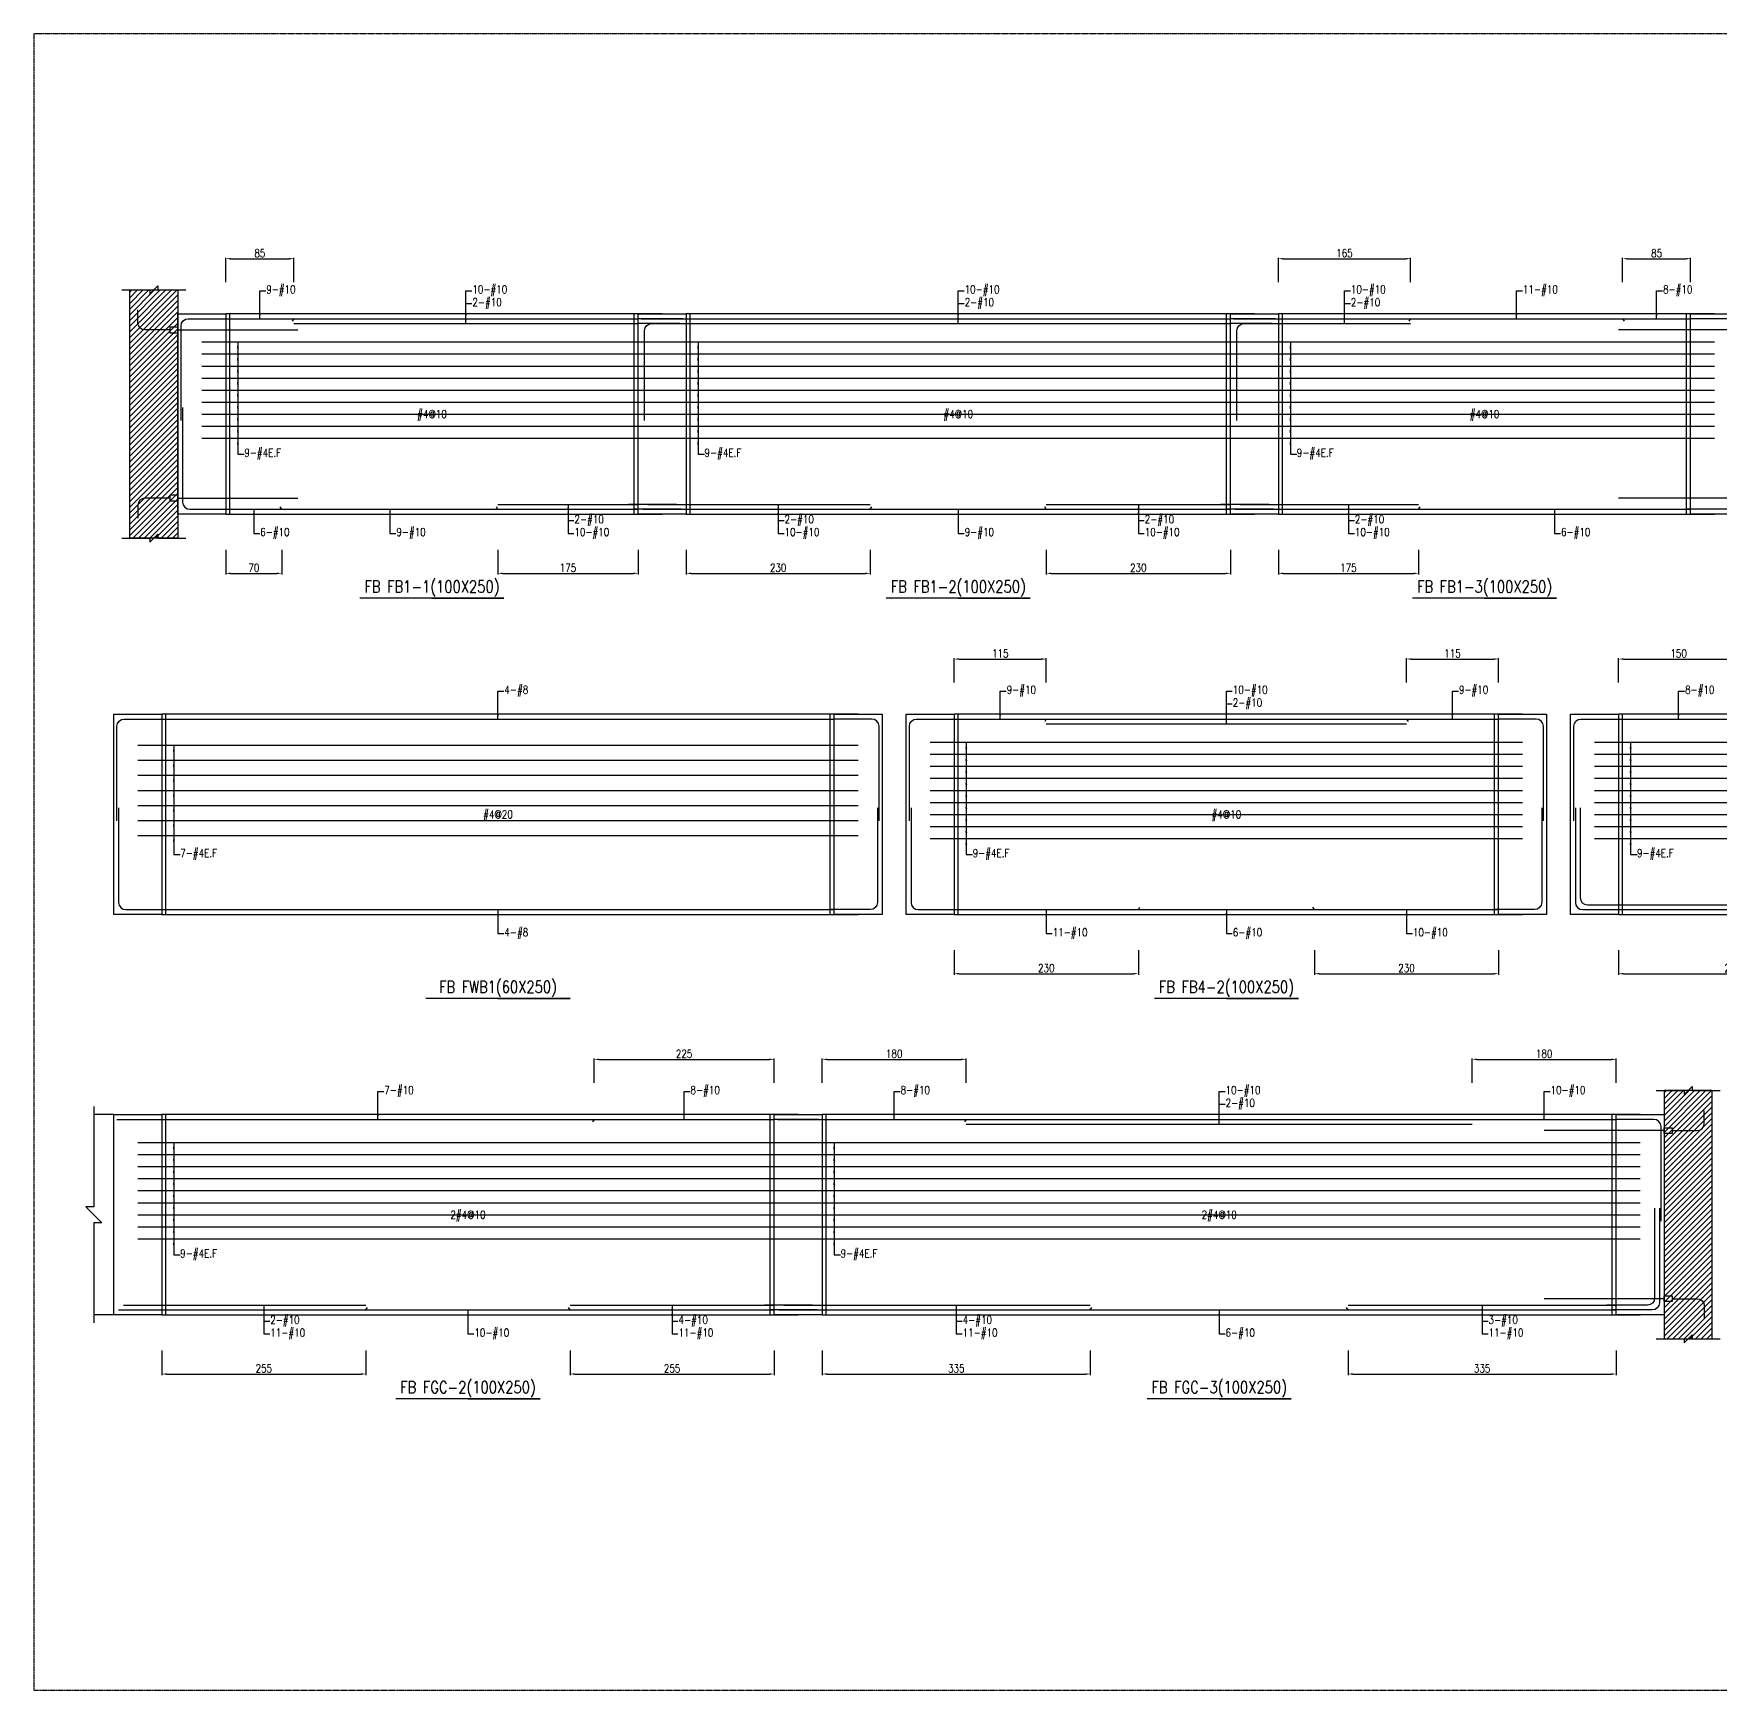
# Model space of a CAD drawing. Header units: millimetres. Extents: x 0 to 84580, y -12276 to 4373.
# Drawn here: x 0 to 2107, y 0 to 2069 of the extents above; entities that cross this region are included whole.
import ezdxf
from ezdxf.enums import TextEntityAlignment as Align

# ---------------------------------------------------------------- set-up
doc = ezdxf.new("R2010")
doc.units = ezdxf.units.MM
doc.header["$MEASUREMENT"] = 0
doc.linetypes.add('CENTER', pattern=[2, 1.25, -0.25, 0.25, -0.25])
for name, color, linetype in [('S-DIM', 2, 'Continuous'), ('S-GRID', 1, 'CENTER'), ('S-LEADER', 2, 'Continuous'), ('S-RC', 130, 'Continuous'), ('S-REINF', 6, 'Continuous'), ('S-TEXT', 2, 'Continuous'), ('連續壁', 2, 'Continuous')]:
    doc.layers.add(name, color=color, linetype=linetype)
doc.styles.add('CS4', font='romans.shx', dxfattribs={"width": 0.8, "bigfont": 'lsp.shx'})
doc.styles.get("Standard").update_dxf_attribs({"font": 'arial.ttf'})
doc.dimstyles.new('ISO-25', dxfattribs={"dimtxt": 2.5, "dimasz": 2.5, "dimexe": 1.25, "dimexo": 0.625, "dimtad": 1, "dimtxsty": 'Standard', "dimcen": 2.5, "dimadec": 0, "dimazin": 0, "dimtfac": 1, "dimtmove": 0, "dimatfit": 3, "dimfxl": 0, "dimarcsym": 0})

# ---------------------------------------------------------------- blocks, each defined once
blk = doc.blocks.new('*D64')
at = {"layer": 'DEFPOINTS', "color": 0, "transparency": 16777216}
for p in [(325, 1788), (240, 1758), (325, 1758)]:
    blk.add_point(p, dxfattribs=at)
at = {"layer": 'S-DIM', "color": 0, "lineweight": -2, "transparency": 16777216}
for p, q in [((240, 1758.625), (240, 1789.25)), ((246, 1788), (319, 1788)), ((325, 1758.625), (325, 1789.25))]:
    blk.add_line(p, q, dxfattribs=at)
at = {"layer": 'S-DIM', "color": 0, "transparency": 16777216}
for points in [[(246, 1789), (246, 1787), (240, 1788)], [(319, 1789), (319, 1787), (325, 1788)]]:
    blk.add_solid(points, dxfattribs=at)
at = {"layer": 'S-DIM', "color": 0, "transparency": 16777216, "insert": (282.5, 1795), "char_height": 10, "attachment_point": 5, "style": 'CS4'}
blk.add_mtext('85', dxfattribs=at)
blk = doc.blocks.new('*D65')
at = {"layer": 'DEFPOINTS', "color": 0, "transparency": 16777216}
for p in [(240, 1425), (310, 1425), (310, 1395)]:
    blk.add_point(p, dxfattribs=at)
at = {"layer": 'S-DIM', "color": 0, "lineweight": -2, "transparency": 16777216}
for p, q in [((240, 1424.375), (240, 1393.75)), ((310, 1424.375), (310, 1393.75)), ((246, 1395), (304, 1395))]:
    blk.add_line(p, q, dxfattribs=at)
at = {"layer": 'S-DIM', "color": 0, "transparency": 16777216}
for points in [[(246, 1396), (246, 1394), (240, 1395)], [(304, 1396), (304, 1394), (310, 1395)]]:
    blk.add_solid(points, dxfattribs=at)
at = {"layer": 'S-DIM', "color": 0, "transparency": 16777216, "insert": (275, 1402), "char_height": 10, "attachment_point": 5, "style": 'CS4'}
blk.add_mtext('70', dxfattribs=at)
blk = doc.blocks.new('*D66')
at = {"layer": 'DEFPOINTS', "color": 0, "transparency": 16777216}
for p in [(580, 1425), (755, 1425), (755, 1395)]:
    blk.add_point(p, dxfattribs=at)
at = {"layer": 'S-DIM', "color": 0, "lineweight": -2, "transparency": 16777216}
for p, q in [((580, 1424.375), (580, 1393.75)), ((755, 1424.375), (755, 1393.75)), ((586, 1395), (749, 1395))]:
    blk.add_line(p, q, dxfattribs=at)
at = {"layer": 'S-DIM', "color": 0, "transparency": 16777216}
for points in [[(586, 1396), (586, 1394), (580, 1395)], [(749, 1396), (749, 1394), (755, 1395)]]:
    blk.add_solid(points, dxfattribs=at)
at = {"layer": 'S-DIM', "color": 0, "transparency": 16777216, "insert": (667.5, 1402), "char_height": 10, "attachment_point": 5, "style": 'CS4'}
blk.add_mtext('175', dxfattribs=at)
blk = doc.blocks.new('*D24')
at = {"layer": 'DEFPOINTS', "color": 0, "transparency": 16777216}
for p in [(815, 1425), (1045, 1425), (1045, 1395)]:
    blk.add_point(p, dxfattribs=at)
at = {"layer": 'S-DIM', "color": 0, "lineweight": -2, "transparency": 16777216}
for p, q in [((815, 1424.375), (815, 1393.75)), ((1045, 1424.375), (1045, 1393.75)), ((821, 1395), (1039, 1395))]:
    blk.add_line(p, q, dxfattribs=at)
at = {"layer": 'S-DIM', "color": 0, "transparency": 16777216}
for points in [[(821, 1396), (821, 1394), (815, 1395)], [(1039, 1396), (1039, 1394), (1045, 1395)]]:
    blk.add_solid(points, dxfattribs=at)
at = {"layer": 'S-DIM', "color": 0, "transparency": 16777216, "insert": (930, 1402), "char_height": 10, "attachment_point": 5, "style": 'CS4'}
blk.add_mtext('230', dxfattribs=at)
blk = doc.blocks.new('*D25')
at = {"layer": 'DEFPOINTS', "color": 0, "transparency": 16777216}
for p in [(1265, 1425), (1495, 1425), (1495, 1395)]:
    blk.add_point(p, dxfattribs=at)
at = {"layer": 'S-DIM', "color": 0, "lineweight": -2, "transparency": 16777216}
for p, q in [((1265, 1424.375), (1265, 1393.75)), ((1495, 1424.375), (1495, 1393.75)), ((1271, 1395), (1489, 1395))]:
    blk.add_line(p, q, dxfattribs=at)
at = {"layer": 'S-DIM', "color": 0, "transparency": 16777216}
for points in [[(1271, 1396), (1271, 1394), (1265, 1395)], [(1489, 1396), (1489, 1394), (1495, 1395)]]:
    blk.add_solid(points, dxfattribs=at)
at = {"layer": 'S-DIM', "color": 0, "transparency": 16777216, "insert": (1380, 1402), "char_height": 10, "attachment_point": 5, "style": 'CS4'}
blk.add_mtext('230', dxfattribs=at)
blk = doc.blocks.new('*D26')
at = {"layer": 'DEFPOINTS', "color": 0, "transparency": 16777216}
for p in [(1720, 1788), (1555, 1758), (1720, 1758)]:
    blk.add_point(p, dxfattribs=at)
at = {"layer": 'S-DIM', "color": 0, "lineweight": -2, "transparency": 16777216}
for p, q in [((1555, 1758.625), (1555, 1789.25)), ((1561, 1788), (1714, 1788)), ((1720, 1758.625), (1720, 1789.25))]:
    blk.add_line(p, q, dxfattribs=at)
at = {"layer": 'S-DIM', "color": 0, "transparency": 16777216}
for points in [[(1561, 1789), (1561, 1787), (1555, 1788)], [(1714, 1789), (1714, 1787), (1720, 1788)]]:
    blk.add_solid(points, dxfattribs=at)
at = {"layer": 'S-DIM', "color": 0, "transparency": 16777216, "insert": (1637.5, 1795), "char_height": 10, "attachment_point": 5, "style": 'CS4'}
blk.add_mtext('165', dxfattribs=at)
blk = doc.blocks.new('*D27')
at = {"layer": 'DEFPOINTS', "color": 0, "transparency": 16777216}
for p in [(2070, 1788), (1985, 1758), (2070, 1758)]:
    blk.add_point(p, dxfattribs=at)
at = {"layer": 'S-DIM', "color": 0, "lineweight": -2, "transparency": 16777216}
for p, q in [((1985, 1758.625), (1985, 1789.25)), ((1991, 1788), (2064, 1788)), ((2070, 1758.625), (2070, 1789.25))]:
    blk.add_line(p, q, dxfattribs=at)
at = {"layer": 'S-DIM', "color": 0, "transparency": 16777216}
for points in [[(1991, 1789), (1991, 1787), (1985, 1788)], [(2064, 1789), (2064, 1787), (2070, 1788)]]:
    blk.add_solid(points, dxfattribs=at)
at = {"layer": 'S-DIM', "color": 0, "transparency": 16777216, "insert": (2027.5, 1795), "char_height": 10, "attachment_point": 5, "style": 'CS4'}
blk.add_mtext('85', dxfattribs=at)
blk = doc.blocks.new('*D28')
at = {"layer": 'DEFPOINTS', "color": 0, "transparency": 16777216}
for p in [(1555, 1425), (1730, 1425), (1730, 1395)]:
    blk.add_point(p, dxfattribs=at)
at = {"layer": 'S-DIM', "color": 0, "lineweight": -2, "transparency": 16777216}
for p, q in [((1555, 1424.375), (1555, 1393.75)), ((1730, 1424.375), (1730, 1393.75)), ((1561, 1395), (1724, 1395))]:
    blk.add_line(p, q, dxfattribs=at)
at = {"layer": 'S-DIM', "color": 0, "transparency": 16777216}
for points in [[(1561, 1396), (1561, 1394), (1555, 1395)], [(1724, 1396), (1724, 1394), (1730, 1395)]]:
    blk.add_solid(points, dxfattribs=at)
at = {"layer": 'S-DIM', "color": 0, "transparency": 16777216, "insert": (1642.5, 1402), "char_height": 10, "attachment_point": 5, "style": 'CS4'}
blk.add_mtext('175', dxfattribs=at)
blk = doc.blocks.new('*D60')
at = {"layer": 'DEFPOINTS', "color": 0, "transparency": 16777216}
for p in [(1265, 1288), (1150, 1258), (1265, 1258)]:
    blk.add_point(p, dxfattribs=at)
at = {"layer": 'S-DIM', "color": 0, "lineweight": -2, "transparency": 16777216}
for p, q in [((1150, 1258.625), (1150, 1289.25)), ((1156, 1288), (1259, 1288)), ((1265, 1258.625), (1265, 1289.25))]:
    blk.add_line(p, q, dxfattribs=at)
at = {"layer": 'S-DIM', "color": 0, "transparency": 16777216}
for points in [[(1156, 1289), (1156, 1287), (1150, 1288)], [(1259, 1289), (1259, 1287), (1265, 1288)]]:
    blk.add_solid(points, dxfattribs=at)
at = {"layer": 'S-DIM', "color": 0, "transparency": 16777216, "insert": (1207.5, 1295), "char_height": 10, "attachment_point": 5, "style": 'CS4'}
blk.add_mtext('115', dxfattribs=at)
blk = doc.blocks.new('*D61')
at = {"layer": 'DEFPOINTS', "color": 0, "transparency": 16777216}
for p in [(1830, 1288), (1715, 1258), (1830, 1258)]:
    blk.add_point(p, dxfattribs=at)
at = {"layer": 'S-DIM', "color": 0, "lineweight": -2, "transparency": 16777216}
for p, q in [((1715, 1258.625), (1715, 1289.25)), ((1721, 1288), (1824, 1288)), ((1830, 1258.625), (1830, 1289.25))]:
    blk.add_line(p, q, dxfattribs=at)
at = {"layer": 'S-DIM', "color": 0, "transparency": 16777216}
for points in [[(1721, 1289), (1721, 1287), (1715, 1288)], [(1824, 1289), (1824, 1287), (1830, 1288)]]:
    blk.add_solid(points, dxfattribs=at)
at = {"layer": 'S-DIM', "color": 0, "transparency": 16777216, "insert": (1772.5, 1295), "char_height": 10, "attachment_point": 5, "style": 'CS4'}
blk.add_mtext('115', dxfattribs=at)
blk = doc.blocks.new('*D62')
at = {"layer": 'DEFPOINTS', "color": 0, "transparency": 16777216}
for p in [(1150, 925), (1380, 925), (1380, 895)]:
    blk.add_point(p, dxfattribs=at)
at = {"layer": 'S-DIM', "color": 0, "lineweight": -2, "transparency": 16777216}
for p, q in [((1150, 924.375), (1150, 893.75)), ((1380, 924.375), (1380, 893.75)), ((1156, 895), (1374, 895))]:
    blk.add_line(p, q, dxfattribs=at)
at = {"layer": 'S-DIM', "color": 0, "transparency": 16777216}
for points in [[(1156, 896), (1156, 894), (1150, 895)], [(1374, 896), (1374, 894), (1380, 895)]]:
    blk.add_solid(points, dxfattribs=at)
at = {"layer": 'S-DIM', "color": 0, "transparency": 16777216, "insert": (1265, 902), "char_height": 10, "attachment_point": 5, "style": 'CS4'}
blk.add_mtext('230', dxfattribs=at)
blk = doc.blocks.new('*D63')
at = {"layer": 'DEFPOINTS', "color": 0, "transparency": 16777216}
for p in [(1600, 925), (1830, 925), (1830, 895)]:
    blk.add_point(p, dxfattribs=at)
at = {"layer": 'S-DIM', "color": 0, "lineweight": -2, "transparency": 16777216}
for p, q in [((1600, 924.375), (1600, 893.75)), ((1830, 924.375), (1830, 893.75)), ((1606, 895), (1824, 895))]:
    blk.add_line(p, q, dxfattribs=at)
at = {"layer": 'S-DIM', "color": 0, "transparency": 16777216}
for points in [[(1606, 896), (1606, 894), (1600, 895)], [(1824, 896), (1824, 894), (1830, 895)]]:
    blk.add_solid(points, dxfattribs=at)
at = {"layer": 'S-DIM', "color": 0, "transparency": 16777216, "insert": (1715, 902), "char_height": 10, "attachment_point": 5, "style": 'CS4'}
blk.add_mtext('230', dxfattribs=at)
blk = doc.blocks.new('*D17')
at = {"layer": 'DEFPOINTS', "color": 0, "transparency": 16777216}
for p in [(2130, 1288), (1980, 1258), (2130, 1258)]:
    blk.add_point(p, dxfattribs=at)
at = {"layer": 'S-DIM', "color": 0, "lineweight": -2, "transparency": 16777216}
for p, q in [((1980, 1258.625), (1980, 1289.25)), ((1986, 1288), (2124, 1288)), ((2130, 1258.625), (2130, 1289.25))]:
    blk.add_line(p, q, dxfattribs=at)
at = {"layer": 'S-DIM', "color": 0, "transparency": 16777216}
for points in [[(1986, 1289), (1986, 1287), (1980, 1288)], [(2124, 1289), (2124, 1287), (2130, 1288)]]:
    blk.add_solid(points, dxfattribs=at)
at = {"layer": 'S-DIM', "color": 0, "transparency": 16777216, "insert": (2055, 1295), "char_height": 10, "attachment_point": 5, "style": 'CS4'}
blk.add_mtext('150', dxfattribs=at)
blk = doc.blocks.new('*D19')
at = {"layer": 'DEFPOINTS', "color": 0, "transparency": 16777216}
for p in [(1980, 925), (2265, 925), (2265, 895)]:
    blk.add_point(p, dxfattribs=at)
at = {"layer": 'S-DIM', "color": 0, "lineweight": -2, "transparency": 16777216}
for p, q in [((1980, 924.375), (1980, 893.75)), ((2265, 924.375), (2265, 893.75)), ((1986, 895), (2259, 895))]:
    blk.add_line(p, q, dxfattribs=at)
at = {"layer": 'S-DIM', "color": 0, "transparency": 16777216}
for points in [[(1986, 896), (1986, 894), (1980, 895)], [(2259, 896), (2259, 894), (2265, 895)]]:
    blk.add_solid(points, dxfattribs=at)
at = {"layer": 'S-DIM', "color": 0, "transparency": 16777216, "insert": (2122.5, 902), "char_height": 10, "attachment_point": 5, "style": 'CS4'}
blk.add_mtext('285', dxfattribs=at)
blk = doc.blocks.new('*D21')
at = {"layer": 'DEFPOINTS', "color": 0, "transparency": 16777216}
for p in [(925, 788), (700, 758), (925, 758)]:
    blk.add_point(p, dxfattribs=at)
at = {"layer": 'S-DIM', "color": 0, "lineweight": -2, "transparency": 16777216}
for p, q in [((700, 758.625), (700, 789.25)), ((706, 788), (919, 788)), ((925, 758.625), (925, 789.25))]:
    blk.add_line(p, q, dxfattribs=at)
at = {"layer": 'S-DIM', "color": 0, "transparency": 16777216}
for points in [[(706, 789), (706, 787), (700, 788)], [(919, 789), (919, 787), (925, 788)]]:
    blk.add_solid(points, dxfattribs=at)
at = {"layer": 'S-DIM', "color": 0, "transparency": 16777216, "insert": (812.5, 795), "char_height": 10, "attachment_point": 5, "style": 'CS4'}
blk.add_mtext('225', dxfattribs=at)
blk = doc.blocks.new('*D22')
at = {"layer": 'DEFPOINTS', "color": 0, "transparency": 16777216}
for p in [(160, 425), (415, 425), (415, 395)]:
    blk.add_point(p, dxfattribs=at)
at = {"layer": 'S-DIM', "color": 0, "lineweight": -2, "transparency": 16777216}
for p, q in [((160, 424.375), (160, 393.75)), ((415, 424.375), (415, 393.75)), ((166, 395), (409, 395))]:
    blk.add_line(p, q, dxfattribs=at)
at = {"layer": 'S-DIM', "color": 0, "transparency": 16777216}
for points in [[(166, 396), (166, 394), (160, 395)], [(409, 396), (409, 394), (415, 395)]]:
    blk.add_solid(points, dxfattribs=at)
at = {"layer": 'S-DIM', "color": 0, "transparency": 16777216, "insert": (287.5, 402), "char_height": 10, "attachment_point": 5, "style": 'CS4'}
blk.add_mtext('255', dxfattribs=at)
blk = doc.blocks.new('*D23')
at = {"layer": 'DEFPOINTS', "color": 0, "transparency": 16777216}
for p in [(670, 425), (925, 425), (925, 395)]:
    blk.add_point(p, dxfattribs=at)
at = {"layer": 'S-DIM', "color": 0, "lineweight": -2, "transparency": 16777216}
for p, q in [((670, 424.375), (670, 393.75)), ((925, 424.375), (925, 393.75)), ((676, 395), (919, 395))]:
    blk.add_line(p, q, dxfattribs=at)
at = {"layer": 'S-DIM', "color": 0, "transparency": 16777216}
for points in [[(676, 396), (676, 394), (670, 395)], [(919, 396), (919, 394), (925, 395)]]:
    blk.add_solid(points, dxfattribs=at)
at = {"layer": 'S-DIM', "color": 0, "transparency": 16777216, "insert": (797.5, 402), "char_height": 10, "attachment_point": 5, "style": 'CS4'}
blk.add_mtext('255', dxfattribs=at)
blk = doc.blocks.new('*D55')
at = {"layer": 'DEFPOINTS', "color": 0, "transparency": 16777216}
for p in [(1165, 788), (985, 758), (1165, 758)]:
    blk.add_point(p, dxfattribs=at)
at = {"layer": 'S-DIM', "color": 0, "lineweight": -2, "transparency": 16777216}
for p, q in [((985, 758.625), (985, 789.25)), ((991, 788), (1159, 788)), ((1165, 758.625), (1165, 789.25))]:
    blk.add_line(p, q, dxfattribs=at)
at = {"layer": 'S-DIM', "color": 0, "transparency": 16777216}
for points in [[(991, 789), (991, 787), (985, 788)], [(1159, 789), (1159, 787), (1165, 788)]]:
    blk.add_solid(points, dxfattribs=at)
at = {"layer": 'S-DIM', "color": 0, "transparency": 16777216, "insert": (1075, 795), "char_height": 10, "attachment_point": 5, "style": 'CS4'}
blk.add_mtext('180', dxfattribs=at)
blk = doc.blocks.new('*D56')
at = {"layer": 'DEFPOINTS', "color": 0, "transparency": 16777216}
for p in [(1977, 788), (1797, 758), (1977, 758)]:
    blk.add_point(p, dxfattribs=at)
at = {"layer": 'S-DIM', "color": 0, "lineweight": -2, "transparency": 16777216}
for p, q in [((1797, 758.625), (1797, 789.25)), ((1803, 788), (1971, 788)), ((1977, 758.625), (1977, 789.25))]:
    blk.add_line(p, q, dxfattribs=at)
at = {"layer": 'S-DIM', "color": 0, "transparency": 16777216}
for points in [[(1803, 789), (1803, 787), (1797, 788)], [(1971, 789), (1971, 787), (1977, 788)]]:
    blk.add_solid(points, dxfattribs=at)
at = {"layer": 'S-DIM', "color": 0, "transparency": 16777216, "insert": (1887, 795), "char_height": 10, "attachment_point": 5, "style": 'CS4'}
blk.add_mtext('180', dxfattribs=at)
blk = doc.blocks.new('*D57')
at = {"layer": 'DEFPOINTS', "color": 0, "transparency": 16777216}
for p in [(985, 425), (1320, 425), (1320, 395)]:
    blk.add_point(p, dxfattribs=at)
at = {"layer": 'S-DIM', "color": 0, "lineweight": -2, "transparency": 16777216}
for p, q in [((985, 424.375), (985, 393.75)), ((1320, 424.375), (1320, 393.75)), ((991, 395), (1314, 395))]:
    blk.add_line(p, q, dxfattribs=at)
at = {"layer": 'S-DIM', "color": 0, "transparency": 16777216}
for points in [[(991, 396), (991, 394), (985, 395)], [(1314, 396), (1314, 394), (1320, 395)]]:
    blk.add_solid(points, dxfattribs=at)
at = {"layer": 'S-DIM', "color": 0, "transparency": 16777216, "insert": (1152.5, 402), "char_height": 10, "attachment_point": 5, "style": 'CS4'}
blk.add_mtext('335', dxfattribs=at)
blk = doc.blocks.new('*D58')
at = {"layer": 'DEFPOINTS', "color": 0, "transparency": 16777216}
for p in [(1642, 425), (1977, 425), (1977, 395)]:
    blk.add_point(p, dxfattribs=at)
at = {"layer": 'S-DIM', "color": 0, "lineweight": -2, "transparency": 16777216}
for p, q in [((1642, 424.375), (1642, 393.75)), ((1977, 424.375), (1977, 393.75)), ((1648, 395), (1971, 395))]:
    blk.add_line(p, q, dxfattribs=at)
at = {"layer": 'S-DIM', "color": 0, "transparency": 16777216}
for points in [[(1648, 396), (1648, 394), (1642, 395)], [(1971, 396), (1971, 394), (1977, 395)]]:
    blk.add_solid(points, dxfattribs=at)
at = {"layer": 'S-DIM', "color": 0, "transparency": 16777216, "insert": (1809.5, 402), "char_height": 10, "attachment_point": 5, "style": 'CS4'}
blk.add_mtext('335', dxfattribs=at)

msp = doc.modelspace()

# ---------------------------------------------------------------- hatches: boundary and pattern name
at = {"layer": '連續壁'}
h = msp.add_hatch(dxfattribs=at)
h.set_pattern_fill('ANSI31', color=256, scale=40, style=0)
h.paths.add_polyline_path([(180, 1439), (120, 1439), (120, 1749), (180, 1749)], flags=16)
h = msp.add_hatch(dxfattribs=at)
h.set_pattern_fill('ANSI31', color=256, scale=40, style=0)
h.set_pattern_definition([(45, (1917, -1000), (-3.535534, 3.535534), [])])
h.paths.add_polyline_path([(2097, 439), (2037, 439), (2037, 749), (2097, 749)], flags=16)

# ---------------------------------------------------------------- linework, layer by layer
for p, q in [((100, 719), (75, 719)), ((100, 469), (75, 469))]:
    msp.add_line(p, q)
at = {"layer": 'S-GRID'}
msp.add_lwpolyline([(0, 0), (3229, 0), (3229, 2069), (0, 2069), (0, 0)], dxfattribs=at)
at = {"layer": 'S-RC'}
for points in [[(110, 1749), (145, 1748.993), (144.999, 1743.993), (155.001, 1753.991), (155, 1748.991), (190, 1748.984)], [(180, 1439), (120, 1439), (120, 1749), (180, 1749), (180, 1439)], [(240, 1469), (180, 1469), (180, 1719), (240, 1719), (240, 1469)], [(785, 1719), (240, 1719)], [(815, 1469), (755, 1469), (755, 1719), (815, 1719), (815, 1469)], [(815, 1469), (755, 1469), (755, 1719), (815, 1719), (815, 1469)], [(1525, 1719), (815, 1719)], [(1555, 1469), (1495, 1469), (1495, 1719), (1555, 1719), (1555, 1469)], [(1555, 1469), (1495, 1469), (1495, 1719), (1555, 1719), (1555, 1469)], [(2100, 1719), (1555, 1719)], [(2130, 1469), (2070, 1469), (2070, 1719), (2130, 1719), (2130, 1469)], [(180, 1702.5), (170, 1702.5), (170, 1695.5), (180, 1695.5), (180, 1702.5)], [(180, 1699), (330, 1699)], [(2130, 1699), (1980, 1699)], [(180, 1492.5), (170, 1492.5), (170, 1485.5), (180, 1485.5), (180, 1492.5)], [(180, 1489), (330, 1489)], [(2130, 1489), (1980, 1489)], [(240, 1469), (785, 1469)], [(815, 1469), (1525, 1469)], [(1555, 1469), (2100, 1469)], [(110, 1439), (145, 1438.993), (144.999, 1433.993), (155.001, 1443.991), (155, 1438.991), (190, 1438.984)], [(497.5, 1364), (587.5, 1364), (407.5, 1364)], [(1155, 1364), (1245, 1364), (1065, 1364)], [(1812.5, 1364), (1902.5, 1364), (1722.5, 1364)], [(160, 969), (100, 969), (100, 1219), (160, 1219), (160, 969)], [(1030, 1219), (160, 1219)], [(1060, 969), (1000, 969), (1000, 1219), (1060, 1219), (1060, 969)], [(1150, 969), (1090, 969), (1090, 1219), (1150, 1219), (1150, 969)], [(1860, 1219), (1150, 1219)], [(1890, 969), (1830, 969), (1830, 1219), (1890, 1219), (1890, 969)], [(1980, 969), (1920, 969), (1920, 1219), (1980, 1219), (1980, 969)], [(2852.3, 1219), (1980, 1219)], [(160, 969), (1030, 969)], [(1150, 969), (1860, 969)], [(1980, 969), (2852.3, 969)], [(580, 864), (670, 864), (490, 864)], [(1490, 864), (1580, 864), (1400, 864)], [(2027, 749), (2062, 748.993), (2061.999, 743.993), (2072.001, 753.991), (2072, 748.991), (2107, 748.984)], [(2037, 439), (2097, 439), (2097, 749), (2037, 749), (2037, 439)], [(75, 729), (75, 604), (65, 604), (85, 584), (75, 584), (75, 459)], [(160, 469), (100, 469), (100, 719), (160, 719), (160, 469)], [(955, 719), (160, 719)], [(985, 469), (925, 469), (925, 719), (985, 719), (985, 469)], [(985, 469), (925, 469), (925, 719), (985, 719), (985, 469)], [(2007, 719), (985, 719)], [(2037, 469), (1977, 469), (1977, 719), (2037, 719), (2037, 469)], [(2037, 699), (1887, 699)], [(2037, 702.5), (2047, 702.5), (2047, 695.5), (2037, 695.5), (2037, 702.5)], [(2037, 489), (1887, 489)], [(2037, 492.5), (2047, 492.5), (2047, 485.5), (2037, 485.5), (2037, 492.5)], [(160, 469), (955, 469)], [(985, 469), (2007, 469)], [(2027, 439), (2062, 438.993), (2061.999, 433.993), (2072.001, 443.991), (2072, 438.991), (2107, 438.984)], [(542.5, 364), (632.5, 364), (452.5, 364)], [(1481, 364), (1571, 364), (1391, 364)]]:
    msp.add_lwpolyline(points, dxfattribs=at)
for points in [[(170, 1699), (139, 1699, -0.41421356), (130, 1708), (130, 1724)], [(170, 1489), (139, 1489, 0.41421356), (130, 1480), (130, 1464)], [(2047, 699), (2078, 699, 0.41421356), (2087, 708), (2087, 724)], [(2047, 489), (2078, 489, -0.41421356), (2087, 480), (2087, 464)]]:
    msp.add_lwpolyline(points, format="xyb", dxfattribs=at)
at = {"layer": 'S-REINF'}
for points in [[(184, 1586), (184, 1704, -0.41421356), (193, 1713), (240, 1713)], [(763, 1586), (763, 1698, -0.41421356), (772, 1707), (815, 1707)], [(1503, 1586), (1503, 1698, -0.41421356), (1512, 1707), (1555, 1707)], [(2126, 1586), (2126, 1704, 0.41421356), (2117, 1713), (2070, 1713)], [(186, 1602), (186, 1484, 0.41421356), (195, 1475), (240, 1475)], [(2124, 1602), (2124, 1484, -0.41421356), (2115, 1475), (2064, 1475)], [(104, 1086), (104, 1204, -0.41421356), (113, 1213), (160, 1213)], [(1056, 1086), (1056, 1204, 0.41421356), (1047, 1213), (1000, 1213)], [(1094, 1086), (1094, 1204, -0.41421356), (1103, 1213), (1150, 1213)], [(1886, 1086), (1886, 1204, 0.41421356), (1877, 1213), (1830, 1213)], [(1924, 1086), (1924, 1204, -0.41421356), (1933, 1213), (1980, 1213)], [(106, 1102), (106, 984, 0.41421356), (115, 975), (160, 975)], [(1054, 1102), (1054, 984, -0.41421356), (1045, 975), (994, 975)], [(1096, 1102), (1096, 984, 0.41421356), (1105, 975), (1150, 975)], [(1884, 1102), (1884, 984, -0.41421356), (1875, 975), (1824, 975)], [(1926, 1102), (1926, 984, 0.41421356), (1935, 975), (1980, 975)], [(1932, 1102), (1932, 990, 0.41421356), (1941, 981), (1980, 981)], [(2033, 586), (2033, 704, 0.41421356), (2024, 713), (1977, 713)], [(2025, 602), (2025, 490, -0.41421356), (2016, 481), (1965, 481)], [(2031, 602), (2031, 484, -0.41421356), (2022, 475), (1971, 475)]]:
    msp.add_lwpolyline(points, format="xyb", dxfattribs=at)
for points in [[(240, 1713), (325, 1713)], [(325, 1713), (323, 1710)], [(325, 1713), (755, 1713)], [(325, 1707), (755, 1707)], [(811, 1713), (755, 1713)], [(807, 1707), (755, 1707)], [(759, 1713), (815, 1713)], [(815, 1713), (1495, 1713)], [(815, 1707), (1495, 1707)], [(1551, 1713), (1495, 1713)], [(1547, 1707), (1495, 1707)], [(1499, 1713), (1555, 1713)], [(1555, 1713), (1720, 1713)], [(1555, 1707), (1720, 1707)], [(1720, 1713), (1718, 1710)], [(1720, 1713), (1985, 1713)], [(1985, 1713), (1987, 1710)], [(1985, 1713), (2070, 1713)], [(240, 1475), (310, 1475)], [(310, 1475), (308, 1478)], [(310, 1475), (580, 1475)], [(580, 1475), (578, 1478)], [(580, 1481), (755, 1481)], [(580, 1475), (755, 1475)], [(803, 1481), (743, 1481)], [(809, 1475), (749, 1475)], [(761, 1475), (815, 1475)], [(767, 1481), (815, 1481)], [(815, 1481), (1045, 1481)], [(815, 1475), (1045, 1475)], [(1045, 1475), (1047, 1478)], [(1045, 1475), (1265, 1475)], [(1265, 1475), (1263, 1478)], [(1265, 1481), (1495, 1481)], [(1265, 1475), (1495, 1475)], [(1543, 1481), (1483, 1481)], [(1549, 1475), (1489, 1475)], [(1501, 1475), (1555, 1475)], [(1507, 1481), (1555, 1481)], [(1555, 1481), (1730, 1481)], [(1555, 1475), (1730, 1475)], [(1730, 1475), (1732, 1478)], [(1730, 1475), (2070, 1475)], [(160, 1213), (1000, 1213)], [(1150, 1213), (1265, 1213)], [(1265, 1213), (1263, 1210)], [(1265, 1213), (1715, 1213)], [(1265, 1207), (1715, 1207)], [(1715, 1213), (1717, 1210)], [(1715, 1213), (1830, 1213)], [(1980, 1213), (2130, 1213)], [(160, 975), (1000, 975)], [(1150, 975), (1380, 975)], [(1380, 975), (1382, 978)], [(1380, 975), (1600, 975)], [(1600, 975), (1598, 978)], [(1600, 975), (1830, 975)], [(1980, 981), (2265, 981)], [(1980, 975), (2265, 975)], [(104, 713), (160, 713)], [(160, 713), (700, 713)], [(700, 713), (698, 710)], [(700, 713), (925, 713)], [(981, 713), (925, 713)], [(929, 713), (985, 713)], [(985, 713), (1165, 713)], [(1165, 713), (1163, 710)], [(1165, 713), (1797, 713)], [(1165, 707), (1797, 707)], [(1797, 713), (1977, 713)], [(106, 475), (160, 475)], [(112, 481), (160, 481)], [(160, 481), (415, 481)], [(160, 475), (415, 475)], [(415, 475), (417, 478)], [(415, 475), (670, 475)], [(670, 475), (668, 478)], [(670, 481), (925, 481)], [(670, 475), (925, 475)], [(973, 481), (913, 481)], [(979, 475), (919, 475)], [(931, 475), (985, 475)], [(937, 481), (985, 481)], [(985, 481), (1320, 481)], [(985, 475), (1320, 475)], [(1320, 475), (1322, 478)], [(1320, 475), (1642, 475)], [(1642, 475), (1640, 478)], [(1642, 481), (1977, 481)], [(1642, 475), (1977, 475)]]:
    msp.add_lwpolyline(points, dxfattribs=at)
at = {"layer": 'S-REINF', "color": 1}
for points in [[(245, 1469), (245, 1719)], [(750, 1469), (750, 1719)], [(820, 1469), (820, 1719)], [(1490, 1469), (1490, 1719)], [(1560, 1469), (1560, 1719)], [(2065, 1469), (2065, 1719)], [(210, 1684), (785, 1684)], [(210, 1669), (785, 1669)], [(785, 1684), (1525, 1684)], [(785, 1669), (1525, 1669)], [(1525, 1684), (2100, 1684)], [(1525, 1669), (2100, 1669)], [(210, 1654), (785, 1654)], [(785, 1654), (1525, 1654)], [(1525, 1654), (2100, 1654)], [(210, 1639), (785, 1639)], [(210, 1624), (785, 1624)], [(785, 1639), (1525, 1639)], [(785, 1624), (1525, 1624)], [(1525, 1639), (2100, 1639)], [(1525, 1624), (2100, 1624)], [(210, 1609), (785, 1609)], [(785, 1609), (1525, 1609)], [(1525, 1609), (2100, 1609)], [(210, 1594), (785, 1594)], [(785, 1594), (1525, 1594)], [(1525, 1594), (2100, 1594)], [(210, 1579), (785, 1579)], [(210, 1564), (785, 1564)], [(785, 1579), (1525, 1579)], [(785, 1564), (1525, 1564)], [(1525, 1579), (2100, 1579)], [(1525, 1564), (2100, 1564)], [(165, 969), (165, 1219)], [(995, 969), (995, 1219)], [(1155, 969), (1155, 1219)], [(1825, 969), (1825, 1219)], [(1985, 969), (1985, 1219)], [(130, 1180.25), (1030, 1180.25)], [(1120, 1184), (1860, 1184)], [(1950, 1184), (2852.3, 1184)], [(130, 1161.5), (1030, 1161.5)], [(1120, 1169), (1860, 1169)], [(1950, 1169), (2852.3, 1169)], [(130, 1142.75), (1030, 1142.75)], [(1120, 1154), (1860, 1154)], [(1120, 1139), (1860, 1139)], [(1950, 1154), (2852.3, 1154)], [(1950, 1139), (2852.3, 1139)], [(130, 1124), (1030, 1124)], [(1120, 1124), (1860, 1124)], [(1950, 1124), (2852.3, 1124)], [(130, 1105.25), (1030, 1105.25)], [(1120, 1109), (1860, 1109)], [(1950, 1109), (2852.3, 1109)], [(130, 1086.5), (1030, 1086.5)], [(1120, 1094), (1860, 1094)], [(1120, 1079), (1860, 1079)], [(1950, 1094), (2852.3, 1094)], [(1950, 1079), (2852.3, 1079)], [(130, 1067.75), (1030, 1067.75)], [(1120, 1064), (1860, 1064)], [(1950, 1064), (2852.3, 1064)], [(165, 469), (165, 719)], [(920, 469), (920, 719)], [(990, 469), (990, 719)], [(1972, 469), (1972, 719)], [(130, 684), (955, 684)], [(955, 684), (2007, 684)], [(130, 669), (955, 669)], [(130, 654), (955, 654)], [(955, 669), (2007, 669)], [(955, 654), (2007, 654)], [(130, 639), (955, 639)], [(955, 639), (2007, 639)], [(130, 624), (955, 624)], [(955, 624), (2007, 624)], [(130, 609), (955, 609)], [(130, 594), (955, 594)], [(955, 609), (2007, 609)], [(955, 594), (2007, 594)], [(130, 579), (955, 579)], [(955, 579), (2007, 579)], [(130, 564), (955, 564)], [(955, 564), (2007, 564)]]:
    msp.add_lwpolyline(points, dxfattribs=at)

# ---------------------------------------------------------------- texts
at = {"layer": 'S-LEADER', "char_height": 10, "attachment_point": 4, "style": 'CS4'}
for s, insert in [('9-#10', (290.5, 1748)), ('10-#10', (548, 1748)), ('10-#10', (1163, 1748)), ('10-#10', (1645.5, 1748)), ('11-#10', (1860.5, 1748)), ('8-#10', (2035.5, 1748)), ('2-#10', (548, 1732)), ('2-#10', (1163, 1732)), ('2-#10', (1645.5, 1732)), ('2-#10', (675.5, 1461)), ('2-#10', (938, 1461)), ('2-#10', (1388, 1461)), ('2-#10', (1650.5, 1461)), ('6-#10', (283, 1445)), ('9-#10', (453, 1445)), ('10-#10', (675.5, 1445)), ('10-#10', (938, 1445)), ('9-#10', (1163, 1445)), ('10-#10', (1388, 1445)), ('10-#10', (1650.5, 1445)), ('6-#10', (1908, 1445)), ('4-#8', (588, 1248)), ('9-#10', (1215.5, 1248)), ('10-#10', (1498, 1248)), ('9-#10', (1780.5, 1248)), ('8-#10', (2063, 1248)), ('2-#10', (1498, 1232)), ('4-#8', (588, 945)), ('11-#10', (1273, 945)), ('6-#10', (1498, 945)), ('10-#10', (1723, 945)), ('7-#10', (438, 748)), ('8-#10', (820.5, 748)), ('8-#10', (1083, 748)), ('2-#10', (1489, 732)), ('10-#10', (1489, 748)), ('10-#10', (1895, 748)), ('2-#10', (295.5, 461)), ('4-#10', (805.5, 461)), ('4-#10', (1160.5, 461)), ('3-#10', (1817.5, 461)), ('11-#10', (295.5, 445)), ('10-#10', (550.5, 445)), ('11-#10', (805.5, 445)), ('11-#10', (1160.5, 445)), ('6-#10', (1489, 445)), ('11-#10', (1817.5, 445))]:
    msp.add_mtext(s, dxfattribs=dict(at, insert=insert))
at = {"layer": 'S-LEADER', "color": 3, "char_height": 10, "attachment_point": 4, "style": 'CS4'}
for s, insert in [('9-#4E.F', (263, 1544)), ('9-#4E.F', (838, 1544)), ('9-#4E.F', (1578, 1544)), ('7-#4E.F', (183, 1044)), ('9-#4E.F', (1173, 1044)), ('9-#4E.F', (2003, 1044)), ('9-#4E.F', (183, 544)), ('9-#4E.F', (1008, 544))]:
    msp.add_mtext(s, dxfattribs=dict(at, insert=insert))
at = {"layer": 'S-RC', "style": 'CS4', "width": 0.8}
for s, p in [('FB FB1-1(100X250)', (497.5, 1371)), ('FB FB1-2(100X250)', (1155, 1371)), ('FB FB1-3(100X250)', (1812.5, 1371)), ('FB FWB1(60X250)', (580, 871)), ('FB FB4-2(100X250)', (1490, 871)), ('FB FGC-2(100X250)', (542.5, 371)), ('FB FGC-3(100X250)', (1481, 371))]:
    msp.add_text(s, height=15, dxfattribs=at).set_placement(p, align=Align.CENTER)
at = {"layer": 'S-TEXT', "color": 1, "style": 'CS4', "width": 0.8}
for s, p in [('#4@10', (497.5, 1589)), ('#4@10', (1155, 1589)), ('#4@10', (1812.5, 1589)), ('#4@20', (580, 1089)), ('#4@10', (1490, 1089)), ('2#4@10', (542.5, 589)), ('2#4@10', (1481, 589))]:
    msp.add_text(s, height=10, dxfattribs=at).set_placement(p, align=Align.CENTER)

# ---------------------------------------------------------------- dimensions: what is measured, and where the dimension line sits
at = {"layer": 'S-DIM'}
for p1, p2, distance, picture, middle in [((240, 1758), (325, 1758), 30, '*D64', (282.5, 1795)), ((1555, 1758), (1720, 1758), 30, '*D26', (1637.5, 1795)), ((1985, 1758), (2070, 1758), 30, '*D27', (2027.5, 1795)), ((240, 1425), (310, 1425), -30, '*D65', (275, 1402)), ((580, 1425), (755, 1425), -30, '*D66', (667.5, 1402)), ((815, 1425), (1045, 1425), -30, '*D24', (930, 1402)), ((1265, 1425), (1495, 1425), -30, '*D25', (1380, 1402)), ((1555, 1425), (1730, 1425), -30, '*D28', (1642.5, 1402)), ((1150, 1258), (1265, 1258), 30, '*D60', (1207.5, 1295)), ((1715, 1258), (1830, 1258), 30, '*D61', (1772.5, 1295)), ((1980, 1258), (2130, 1258), 30, '*D17', (2055, 1295)), ((1150, 925), (1380, 925), -30, '*D62', (1265, 902)), ((1600, 925), (1830, 925), -30, '*D63', (1715, 902)), ((1980, 925), (2265, 925), -30, '*D19', (2122.5, 902)), ((700, 758), (925, 758), 30, '*D21', (812.5, 795)), ((985, 758), (1165, 758), 30, '*D55', (1075, 795)), ((1797, 758), (1977, 758), 30, '*D56', (1887, 795)), ((160, 425), (415, 425), -30, '*D22', (287.5, 402)), ((670, 425), (925, 425), -30, '*D23', (797.5, 402)), ((985, 425), (1320, 425), -30, '*D57', (1152.5, 402)), ((1642, 425), (1977, 425), -30, '*D58', (1809.5, 402))]:
    dim = msp.add_aligned_dim(p1=p1, p2=p2, distance=distance, dimstyle='ISO-25', override={"dimtxt": 10, "dimasz": 6, "dimgap": 2, "dimtxsty": 'CS4'}, dxfattribs=at)
    dim.commit()
    dim.dimension.update_dxf_attribs({"geometry": picture, "text_midpoint": middle})

# ---------------------------------------------------------------- leaders
at = {"layer": 'S-LEADER', "annotation_type": 0, "has_hookline": 1, "hookline_direction": 0}
for points, override, text_width in [([(282.5, 1713), (282.5, 1748), (289.875, 1748)], {"dimasz": 6, "dimtad": 0}, 38.476), ([(540, 1713), (540, 1748), (547.375, 1748)], {"dimasz": 6, "dimtad": 0}, 44.952), ([(540, 1707), (540, 1732), (547.375, 1732)], {"dimasz": 6, "dimtad": 0}, 38.476), ([(1155, 1713), (1155, 1748), (1162.375, 1748)], {"dimasz": 6, "dimtad": 0}, 44.952), ([(1155, 1707), (1155, 1732), (1162.375, 1732)], {"dimasz": 6, "dimtad": 0}, 38.476), ([(1637.5, 1713), (1637.5, 1748), (1644.875, 1748)], {"dimasz": 6, "dimtad": 0}, 44.952), ([(1637.5, 1707), (1637.5, 1732), (1644.875, 1732)], {"dimasz": 6, "dimtad": 0}, 38.476), ([(1852.5, 1713), (1852.5, 1748), (1859.875, 1748)], {"dimasz": 6, "dimtad": 0}, 44.952), ([(2027.5, 1713), (2027.5, 1748), (2034.875, 1748)], {"dimasz": 6, "dimtad": 0}, 38.476), ([(255, 1564), (255, 1544), (262.375, 1544)], {"dimasz": 8, "dimtad": 0}, 49.524), ([(830, 1564), (830, 1544), (837.375, 1544)], {"dimasz": 8, "dimtad": 0}, 49.524), ([(1570, 1564), (1570, 1544), (1577.375, 1544)], {"dimasz": 8, "dimtad": 0}, 49.524), ([(275, 1475), (275, 1445), (282.375, 1445)], {"dimasz": 6, "dimtad": 0}, 38.095), ([(445, 1475), (445, 1445), (452.375, 1445)], {"dimasz": 6, "dimtad": 0}, 38.476), ([(667.5, 1481), (667.5, 1461), (674.875, 1461)], {"dimasz": 6, "dimtad": 0}, 38.476), ([(667.5, 1475), (667.5, 1445), (674.875, 1445)], {"dimasz": 6, "dimtad": 0}, 44.952), ([(930, 1481), (930, 1461), (937.375, 1461)], {"dimasz": 6, "dimtad": 0}, 38.476), ([(930, 1475), (930, 1445), (937.375, 1445)], {"dimasz": 6, "dimtad": 0}, 44.952), ([(1155, 1475), (1155, 1445), (1162.375, 1445)], {"dimasz": 6, "dimtad": 0}, 38.476), ([(1380, 1481), (1380, 1461), (1387.375, 1461)], {"dimasz": 6, "dimtad": 0}, 38.476), ([(1380, 1475), (1380, 1445), (1387.375, 1445)], {"dimasz": 6, "dimtad": 0}, 44.952), ([(1642.5, 1481), (1642.5, 1461), (1649.875, 1461)], {"dimasz": 6, "dimtad": 0}, 38.476), ([(1642.5, 1475), (1642.5, 1445), (1649.875, 1445)], {"dimasz": 6, "dimtad": 0}, 44.952), ([(1900, 1475), (1900, 1445), (1907.375, 1445)], {"dimasz": 6, "dimtad": 0}, 38.095), ([(580, 1213), (580, 1248), (587.375, 1248)], {"dimasz": 6, "dimtad": 0}, 30.857), ([(1207.5, 1213), (1207.5, 1248), (1214.875, 1248)], {"dimasz": 6, "dimtad": 0}, 38.476), ([(1490, 1213), (1490, 1248), (1497.375, 1248)], {"dimasz": 6, "dimtad": 0}, 44.952), ([(1772.5, 1213), (1772.5, 1248), (1779.875, 1248)], {"dimasz": 6, "dimtad": 0}, 38.476), ([(2055, 1213), (2055, 1248), (2062.375, 1248)], {"dimasz": 6, "dimtad": 0}, 38.476), ([(1490, 1207), (1490, 1232), (1497.375, 1232)], {"dimasz": 6, "dimtad": 0}, 38.476), ([(175, 1067.75), (175, 1044), (182.375, 1044)], {"dimasz": 8, "dimtad": 0}, 49.524), ([(1165, 1064), (1165, 1044), (1172.375, 1044)], {"dimasz": 8, "dimtad": 0}, 49.524), ([(1995, 1064), (1995, 1044), (2002.375, 1044)], {"dimasz": 8, "dimtad": 0}, 49.524), ([(580, 975), (580, 945), (587.375, 945)], {"dimasz": 6, "dimtad": 0}, 30.857), ([(1265, 975), (1265, 945), (1272.375, 945)], {"dimasz": 6, "dimtad": 0}, 44.952), ([(1490, 975), (1490, 945), (1497.375, 945)], {"dimasz": 6, "dimtad": 0}, 38.095), ([(1715, 975), (1715, 945), (1722.375, 945)], {"dimasz": 6, "dimtad": 0}, 44.952), ([(430, 713), (430, 748), (437.375, 748)], {"dimasz": 6, "dimtad": 0}, 38.476), ([(812.5, 713), (812.5, 748), (819.875, 748)], {"dimasz": 6, "dimtad": 0}, 38.476), ([(1075, 713), (1075, 748), (1082.375, 748)], {"dimasz": 6, "dimtad": 0}, 38.476), ([(1481, 713), (1481, 748), (1488.375, 748)], {"dimasz": 6, "dimtad": 0}, 44.952), ([(1887, 713), (1887, 748), (1894.375, 748)], {"dimasz": 6, "dimtad": 0}, 44.952), ([(1481, 707), (1481, 732), (1488.375, 732)], {"dimasz": 6, "dimtad": 0}, 38.476), ([(175, 564), (175, 544), (182.375, 544)], {"dimasz": 8, "dimtad": 0}, 49.524), ([(1000, 564), (1000, 544), (1007.375, 544)], {"dimasz": 8, "dimtad": 0}, 49.524), ([(287.5, 481), (287.5, 461), (294.875, 461)], {"dimasz": 6, "dimtad": 0}, 38.476), ([(287.5, 475), (287.5, 445), (294.875, 445)], {"dimasz": 6, "dimtad": 0}, 44.952), ([(542.5, 475), (542.5, 445), (549.875, 445)], {"dimasz": 6, "dimtad": 0}, 44.952), ([(797.5, 481), (797.5, 461), (804.875, 461)], {"dimasz": 6, "dimtad": 0}, 38.476), ([(797.5, 475), (797.5, 445), (804.875, 445)], {"dimasz": 6, "dimtad": 0}, 44.952), ([(1152.5, 481), (1152.5, 461), (1159.875, 461)], {"dimasz": 6, "dimtad": 0}, 38.476), ([(1152.5, 475), (1152.5, 445), (1159.875, 445)], {"dimasz": 6, "dimtad": 0}, 44.952), ([(1481, 475), (1481, 445), (1488.375, 445)], {"dimasz": 6, "dimtad": 0}, 38.095), ([(1809.5, 481), (1809.5, 461), (1816.875, 461)], {"dimasz": 6, "dimtad": 0}, 38.476), ([(1809.5, 475), (1809.5, 445), (1816.875, 445)], {"dimasz": 6, "dimtad": 0}, 44.952)]:
    msp.add_leader(points, dimstyle='ISO-25', override=override, dxfattribs=dict(at, text_width=text_width))
at = {"layer": 'S-LEADER'}
for points in [[(255, 1684), (255, 1544), (263, 1544)], [(255, 1669), (255, 1544), (263, 1544)], [(830, 1684), (830, 1544), (838, 1544)], [(830, 1669), (830, 1544), (838, 1544)], [(1570, 1684), (1570, 1544), (1578, 1544)], [(1570, 1669), (1570, 1544), (1578, 1544)], [(255, 1654), (255, 1544), (263, 1544)], [(830, 1654), (830, 1544), (838, 1544)], [(1570, 1654), (1570, 1544), (1578, 1544)], [(255, 1639), (255, 1544), (263, 1544)], [(255, 1624), (255, 1544), (263, 1544)], [(830, 1639), (830, 1544), (838, 1544)], [(830, 1624), (830, 1544), (838, 1544)], [(1570, 1639), (1570, 1544), (1578, 1544)], [(1570, 1624), (1570, 1544), (1578, 1544)], [(255, 1609), (255, 1544), (263, 1544)], [(830, 1609), (830, 1544), (838, 1544)], [(1570, 1609), (1570, 1544), (1578, 1544)], [(255, 1594), (255, 1544), (263, 1544)], [(830, 1594), (830, 1544), (838, 1544)], [(1570, 1594), (1570, 1544), (1578, 1544)], [(255, 1579), (255, 1544), (263, 1544)], [(830, 1579), (830, 1544), (838, 1544)], [(1570, 1579), (1570, 1544), (1578, 1544)], [(175, 1180.25), (175, 1044), (183, 1044)], [(1165, 1184), (1165, 1044), (1173, 1044)], [(1995, 1184), (1995, 1044), (2003, 1044)], [(175, 1161.5), (175, 1044), (183, 1044)], [(1165, 1169), (1165, 1044), (1173, 1044)], [(1995, 1169), (1995, 1044), (2003, 1044)], [(175, 1142.75), (175, 1044), (183, 1044)], [(1165, 1154), (1165, 1044), (1173, 1044)], [(1165, 1139), (1165, 1044), (1173, 1044)], [(1995, 1154), (1995, 1044), (2003, 1044)], [(1995, 1139), (1995, 1044), (2003, 1044)], [(175, 1124), (175, 1044), (183, 1044)], [(1165, 1124), (1165, 1044), (1173, 1044)], [(1995, 1124), (1995, 1044), (2003, 1044)], [(175, 1105.25), (175, 1044), (183, 1044)], [(1165, 1109), (1165, 1044), (1173, 1044)], [(1995, 1109), (1995, 1044), (2003, 1044)], [(175, 1086.5), (175, 1044), (183, 1044)], [(1165, 1094), (1165, 1044), (1173, 1044)], [(1165, 1079), (1165, 1044), (1173, 1044)], [(1995, 1094), (1995, 1044), (2003, 1044)], [(1995, 1079), (1995, 1044), (2003, 1044)], [(175, 684), (175, 544), (183, 544)], [(1000, 684), (1000, 544), (1008, 544)], [(175, 669), (175, 544), (183, 544)], [(175, 654), (175, 544), (183, 544)], [(1000, 669), (1000, 544), (1008, 544)], [(1000, 654), (1000, 544), (1008, 544)], [(175, 639), (175, 544), (183, 544)], [(1000, 639), (1000, 544), (1008, 544)], [(175, 624), (175, 544), (183, 544)], [(1000, 624), (1000, 544), (1008, 544)], [(175, 609), (175, 544), (183, 544)], [(175, 594), (175, 544), (183, 544)], [(1000, 609), (1000, 544), (1008, 544)], [(1000, 594), (1000, 544), (1008, 544)], [(175, 579), (175, 544), (183, 544)], [(1000, 579), (1000, 544), (1008, 544)]]:
    msp.add_leader(points, dimstyle='ISO-25', override={"dimasz": 8}, dxfattribs=at)

doc.saveas('drawing.dxf')
